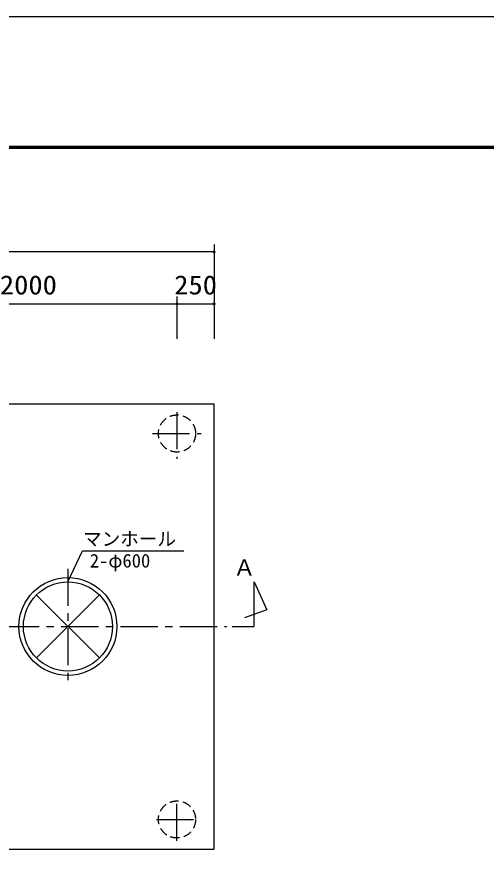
# Model space of a CAD drawing. Units: millimetres, scale not verified. Extents: x -14850 to 14850, y -10500 to 10500.
# Drawn here: x -7258 to -4093, y 4865 to 10500 of the extents above; entities that cross this region are included whole.
import ezdxf
from ezdxf.enums import TextEntityAlignment as Align

# ---------------------------------------------------------------- set-up
doc = ezdxf.new("R2010")
doc.units = ezdxf.units.MM
doc.header["$LTSCALE"] = 50
doc.linetypes.add('CHAIN1', pattern=[8, 5, -1, 1, -1])
doc.linetypes.add('DASHED1', pattern=[1.8, 1.2, -0.6])
for name, color, linetype, lineweight in [('0-0_空気管', 3, 'Continuous', 25), ('0-1_機器', 5, 'Continuous', 25), ('0-5_製作', 5, 'Continuous', 25), ('0-7_図面枠', 7, 'Continuous', 25), ('0-8_Axis_waku', 7, 'Continuous', 25)]:
    doc.layers.add(name, color=color, linetype=linetype, lineweight=lineweight)
doc.styles.add('ＭＳ ゴシック', font='')
doc.styles.get('ＭＳ ゴシック').set_extended_font_data('MS Gothic')

msp = doc.modelspace()

# ---------------------------------------------------------------- linework, layer by layer
at = {"layer": '0-0_空気管', "color": 4}
for p, q in [((-6912.33, 6692.44), (-6815.11, 6902.41)), ((-6815.11, 6902.41), (-6130.69, 6902.41))]:
    msp.add_line(p, q, dxfattribs=at)
at = {"layer": '0-0_空気管', "linetype": 'CHAIN1'}
for p, q in [((-6912.33, 6781.06), (-6912.33, 6001.49)), ((-10557.2, 6392.44), (-5841.45, 6392.44))]:
    msp.add_line(p, q, dxfattribs=at)
at = {"layer": '0-0_空気管'}
for p, q in [((-7124.22, 6180.55), (-6700.2, 6604.57)), ((-7124.12, 6604.23), (-6700.2, 6180.31))]:
    msp.add_line(p, q, dxfattribs=at)
for radius in [330, 300]:
    msp.add_circle((-6912.33, 6392.44), radius, dxfattribs=at)
at = {"layer": '0-1_機器', "color": 2}
for p, q in [((-10427.33, 7892.44), (-5927.33, 7892.44)), ((-5927.33, 4892.44), (-5927.33, 7892.44)), ((-10427.33, 4892.44), (-5927.33, 4892.44))]:
    msp.add_line(p, q, dxfattribs=at)
at = {"layer": '0-1_機器', "color": 2, "linetype": 'CHAIN1'}
for p, q in [((-6177.33, 7836.4), (-6177.33, 7522.03)), ((-6342.08, 7692.44), (-6014.06, 7692.44)), ((-6177.33, 4948.49), (-6177.33, 5235.76)), ((-6315.76, 5092.44), (-6029.08, 5092.44))]:
    msp.add_line(p, q, dxfattribs=at)
at = {"layer": '0-1_機器', "color": 3}
msp.add_lwpolyline([(-5804.41, 6392.44), (-5658.05, 6392.44), (-5658.05, 6693.94), (-5571.53, 6503.61), (-5722.93, 6451.71)], dxfattribs=at)
at = {"layer": '0-1_機器', "color": 2, "linetype": 'DASHED1'}
for centre in [(-6177.33, 7692.44), (-6177.33, 5092.44)]:
    msp.add_circle(centre, 125, dxfattribs=at)
at = {"layer": '0-5_製作', "color": 2}
for p, q in [((-5927.33, 8965.62), (-5927.33, 8565.62)), ((-5927.33, 8915.62), (-10427.33, 8915.62)), ((-8177.33, 8565.62), (-6177.33, 8565.62)), ((-6177.33, 8615.62), (-6177.33, 8330.98)), ((-6177.33, 8565.62), (-5927.33, 8565.62)), ((-5927.33, 8615.62), (-5927.33, 8330.98))]:
    msp.add_line(p, q, dxfattribs=at)
at = {"layer": '0-5_製作'}
for points in [[(-5927.33, 8915.62), (-5937.33, 8915.62), (-5937.31, 8916.25)], [(-5927.33, 8915.62), (-5937.26, 8914.37), (-5937.33, 8915.62)], [(-5927.33, 8915.62), (-5937.31, 8916.25), (-5937.16, 8917.5)], [(-5927.33, 8915.62), (-5937.02, 8913.13), (-5937.26, 8914.37)], [(-5927.33, 8915.62), (-5937.16, 8917.5), (-5936.84, 8918.71)], [(-5927.33, 8915.62), (-5936.63, 8911.94), (-5937.02, 8913.13)], [(-5927.33, 8925.62), (-5936.84, 8918.71), (-5936.38, 8919.88)], [(-5927.33, 8915.62), (-5936.84, 8918.71), (-5927.33, 8925.62)], [(-5927.33, 8915.62), (-5936.1, 8910.8), (-5936.63, 8911.94)], [(-5927.33, 8925.62), (-5936.38, 8919.88), (-5928.59, 8925.54)], [(-5928.59, 8925.54), (-5936.38, 8919.88), (-5935.78, 8920.98)], [(-5927.33, 8915.62), (-5935.42, 8909.74), (-5936.1, 8910.8)], [(-5928.59, 8925.54), (-5935.78, 8920.98), (-5929.82, 8925.31)], [(-5929.82, 8925.31), (-5935.78, 8920.98), (-5935.04, 8922)], [(-5927.33, 8905.62), (-5935.42, 8909.74), (-5927.33, 8915.62)], [(-5927.33, 8905.62), (-5934.62, 8908.78), (-5935.42, 8909.74)], [(-5929.82, 8925.31), (-5935.04, 8922), (-5931.02, 8924.92)], [(-5931.02, 8924.92), (-5935.04, 8922), (-5934.18, 8922.91)], [(-5927.33, 8905.62), (-5933.71, 8907.92), (-5934.62, 8908.78)], [(-5931.02, 8924.92), (-5934.18, 8922.91), (-5932.15, 8924.38)], [(-5932.15, 8924.38), (-5934.18, 8922.91), (-5933.21, 8923.71)], [(-5927.33, 8905.62), (-5932.69, 8907.18), (-5933.71, 8907.92)], [(-5927.33, 8905.62), (-5931.59, 8906.57), (-5932.69, 8907.18)], [(-5927.33, 8905.62), (-5930.42, 8906.11), (-5931.59, 8906.57)], [(-5927.33, 8905.62), (-5929.21, 8905.8), (-5930.42, 8906.11)], [(-5927.33, 8905.62), (-5927.96, 8905.64), (-5929.21, 8905.8)], [(-5926.71, 8925.6), (-5927.33, 8915.62), (-5927.33, 8925.62)], [(-5925.46, 8925.44), (-5927.33, 8915.62), (-5926.71, 8925.6)], [(-5924.24, 8925.13), (-5927.33, 8915.62), (-5925.46, 8925.44)], [(-5923.08, 8924.67), (-5927.33, 8915.62), (-5924.24, 8925.13)], [(-5921.98, 8924.06), (-5927.33, 8915.62), (-5923.08, 8924.67)], [(-5920.96, 8923.33), (-5927.33, 8915.62), (-5921.98, 8924.06)], [(-5920.04, 8922.47), (-5927.33, 8915.62), (-5920.96, 8923.33)], [(-5919.24, 8921.5), (-5927.33, 8915.62), (-5920.04, 8922.47)], [(-5918.57, 8920.44), (-5927.33, 8915.62), (-5919.24, 8921.5)], [(-5918.57, 8920.44), (-5917.33, 8915.62), (-5927.33, 8915.62)], [(-5917.33, 8915.62), (-5927.33, 8905.62), (-5927.33, 8915.62)], [(-5917.35, 8914.99), (-5927.33, 8905.62), (-5917.33, 8915.62)], [(-5917.51, 8913.75), (-5927.33, 8905.62), (-5917.35, 8914.99)], [(-5917.82, 8912.53), (-5927.33, 8905.62), (-5917.51, 8913.75)], [(-5918.29, 8911.36), (-5927.33, 8905.62), (-5917.82, 8912.53)], [(-5918.29, 8911.36), (-5926.08, 8905.7), (-5927.33, 8905.62)], [(-5918.89, 8910.26), (-5926.08, 8905.7), (-5918.29, 8911.36)], [(-5918.89, 8910.26), (-5924.85, 8905.94), (-5926.08, 8905.7)], [(-5919.63, 8909.25), (-5924.85, 8905.94), (-5918.89, 8910.26)], [(-5919.63, 8909.25), (-5923.65, 8906.32), (-5924.85, 8905.94)], [(-5920.49, 8908.33), (-5923.65, 8906.32), (-5919.63, 8909.25)], [(-5920.49, 8908.33), (-5922.52, 8906.86), (-5923.65, 8906.32)], [(-5921.46, 8907.53), (-5922.52, 8906.86), (-5920.49, 8908.33)], [(-5918.04, 8919.3), (-5917.33, 8915.62), (-5918.57, 8920.44)], [(-5917.65, 8918.11), (-5917.33, 8915.62), (-5918.04, 8919.3)], [(-5917.41, 8916.87), (-5917.33, 8915.62), (-5917.65, 8918.11)], [(-6177.33, 8565.62), (-6187.33, 8565.62), (-6187.31, 8566.25)], [(-6177.33, 8565.62), (-6187.26, 8564.37), (-6187.33, 8565.62)], [(-6177.33, 8565.62), (-6187.31, 8566.25), (-6187.16, 8567.5)], [(-6177.33, 8565.62), (-6187.02, 8563.13), (-6187.26, 8564.37)], [(-6177.33, 8565.62), (-6187.16, 8567.5), (-6186.84, 8568.71)], [(-6177.33, 8565.62), (-6186.63, 8561.94), (-6187.02, 8563.13)], [(-6177.33, 8575.62), (-6186.84, 8568.71), (-6186.38, 8569.88)], [(-6177.33, 8565.62), (-6186.84, 8568.71), (-6177.33, 8575.62)], [(-6177.33, 8565.62), (-6186.1, 8560.8), (-6186.63, 8561.94)], [(-6177.33, 8575.62), (-6186.38, 8569.88), (-6178.59, 8575.54)], [(-6178.59, 8575.54), (-6186.38, 8569.88), (-6185.78, 8570.98)], [(-6177.33, 8565.62), (-6185.42, 8559.74), (-6186.1, 8560.8)], [(-6178.59, 8575.54), (-6185.78, 8570.98), (-6179.82, 8575.31)], [(-6179.82, 8575.31), (-6185.78, 8570.98), (-6185.04, 8572)], [(-6177.33, 8555.62), (-6185.42, 8559.74), (-6177.33, 8565.62)], [(-6179.82, 8575.31), (-6185.04, 8572), (-6181.02, 8574.92)], [(-6181.02, 8574.92), (-6185.04, 8572), (-6184.18, 8572.91)], [(-6181.02, 8574.92), (-6184.18, 8572.91), (-6182.15, 8574.38)], [(-6182.15, 8574.38), (-6184.18, 8572.91), (-6183.21, 8573.71)], [(-6176.71, 8575.6), (-6177.33, 8565.62), (-6177.33, 8575.62)], [(-6175.46, 8575.44), (-6177.33, 8565.62), (-6176.71, 8575.6)], [(-6174.24, 8575.13), (-6177.33, 8565.62), (-6175.46, 8575.44)], [(-6173.08, 8574.67), (-6177.33, 8565.62), (-6174.24, 8575.13)], [(-6171.98, 8574.06), (-6177.33, 8565.62), (-6173.08, 8574.67)], [(-6170.96, 8573.33), (-6177.33, 8565.62), (-6171.98, 8574.06)], [(-6170.04, 8572.47), (-6177.33, 8565.62), (-6170.96, 8573.33)], [(-6169.24, 8571.5), (-6177.33, 8565.62), (-6170.04, 8572.47)], [(-6168.57, 8570.44), (-6177.33, 8565.62), (-6169.24, 8571.5)], [(-6168.57, 8570.44), (-6167.33, 8565.62), (-6177.33, 8565.62)], [(-6167.33, 8565.62), (-6177.33, 8555.62), (-6177.33, 8565.62)], [(-6167.35, 8564.99), (-6177.33, 8555.62), (-6167.33, 8565.62)], [(-6168.04, 8569.3), (-6167.33, 8565.62), (-6168.57, 8570.44)], [(-6167.65, 8568.11), (-6167.33, 8565.62), (-6168.04, 8569.3)], [(-6167.41, 8566.87), (-6167.33, 8565.62), (-6167.65, 8568.11)], [(-5927.33, 8565.62), (-5937.33, 8565.62), (-5937.31, 8566.25)], [(-5927.33, 8565.62), (-5937.26, 8564.37), (-5937.33, 8565.62)], [(-5927.33, 8565.62), (-5937.31, 8566.25), (-5937.16, 8567.5)], [(-5927.33, 8565.62), (-5937.02, 8563.13), (-5937.26, 8564.37)], [(-5927.33, 8565.62), (-5937.16, 8567.5), (-5936.84, 8568.71)], [(-5927.33, 8565.62), (-5936.63, 8561.94), (-5937.02, 8563.13)], [(-5927.33, 8575.62), (-5936.84, 8568.71), (-5936.38, 8569.88)], [(-5927.33, 8565.62), (-5936.84, 8568.71), (-5927.33, 8575.62)], [(-5927.33, 8565.62), (-5936.1, 8560.8), (-5936.63, 8561.94)], [(-5927.33, 8575.62), (-5936.38, 8569.88), (-5928.59, 8575.54)], [(-5928.59, 8575.54), (-5936.38, 8569.88), (-5935.78, 8570.98)], [(-5927.33, 8565.62), (-5935.42, 8559.74), (-5936.1, 8560.8)], [(-5928.59, 8575.54), (-5935.78, 8570.98), (-5929.82, 8575.31)], [(-5929.82, 8575.31), (-5935.78, 8570.98), (-5935.04, 8572)], [(-5927.33, 8555.62), (-5935.42, 8559.74), (-5927.33, 8565.62)], [(-5929.82, 8575.31), (-5935.04, 8572), (-5931.02, 8574.92)], [(-5931.02, 8574.92), (-5935.04, 8572), (-5934.18, 8572.91)], [(-5931.02, 8574.92), (-5934.18, 8572.91), (-5932.15, 8574.38)], [(-5932.15, 8574.38), (-5934.18, 8572.91), (-5933.21, 8573.71)], [(-5926.71, 8575.6), (-5927.33, 8565.62), (-5927.33, 8575.62)], [(-5925.46, 8575.44), (-5927.33, 8565.62), (-5926.71, 8575.6)], [(-5924.24, 8575.13), (-5927.33, 8565.62), (-5925.46, 8575.44)], [(-5923.08, 8574.67), (-5927.33, 8565.62), (-5924.24, 8575.13)], [(-5921.98, 8574.06), (-5927.33, 8565.62), (-5923.08, 8574.67)], [(-5920.96, 8573.33), (-5927.33, 8565.62), (-5921.98, 8574.06)], [(-5920.04, 8572.47), (-5927.33, 8565.62), (-5920.96, 8573.33)], [(-5919.24, 8571.5), (-5927.33, 8565.62), (-5920.04, 8572.47)], [(-5918.57, 8570.44), (-5927.33, 8565.62), (-5919.24, 8571.5)], [(-5918.57, 8570.44), (-5917.33, 8565.62), (-5927.33, 8565.62)], [(-5917.33, 8565.62), (-5927.33, 8555.62), (-5927.33, 8565.62)], [(-5917.35, 8564.99), (-5927.33, 8555.62), (-5917.33, 8565.62)], [(-5918.04, 8569.3), (-5917.33, 8565.62), (-5918.57, 8570.44)], [(-5917.65, 8568.11), (-5917.33, 8565.62), (-5918.04, 8569.3)], [(-5917.41, 8566.87), (-5917.33, 8565.62), (-5917.65, 8568.11)], [(-6177.33, 8555.62), (-6184.62, 8558.78), (-6185.42, 8559.74)], [(-6177.33, 8555.62), (-6183.71, 8557.92), (-6184.62, 8558.78)], [(-6177.33, 8555.62), (-6182.69, 8557.18), (-6183.71, 8557.92)], [(-6177.33, 8555.62), (-6181.59, 8556.57), (-6182.69, 8557.18)], [(-6177.33, 8555.62), (-6180.42, 8556.11), (-6181.59, 8556.57)], [(-6177.33, 8555.62), (-6179.21, 8555.8), (-6180.42, 8556.11)], [(-6177.33, 8555.62), (-6177.96, 8555.64), (-6179.21, 8555.8)], [(-6167.51, 8563.75), (-6177.33, 8555.62), (-6167.35, 8564.99)], [(-6167.82, 8562.53), (-6177.33, 8555.62), (-6167.51, 8563.75)], [(-6168.29, 8561.36), (-6177.33, 8555.62), (-6167.82, 8562.53)], [(-6168.29, 8561.36), (-6176.08, 8555.7), (-6177.33, 8555.62)], [(-6168.89, 8560.26), (-6176.08, 8555.7), (-6168.29, 8561.36)], [(-6168.89, 8560.26), (-6174.85, 8555.94), (-6176.08, 8555.7)], [(-6169.63, 8559.25), (-6174.85, 8555.94), (-6168.89, 8560.26)], [(-6169.63, 8559.25), (-6173.65, 8556.32), (-6174.85, 8555.94)], [(-6170.49, 8558.33), (-6173.65, 8556.32), (-6169.63, 8559.25)], [(-6170.49, 8558.33), (-6172.52, 8556.86), (-6173.65, 8556.32)], [(-6171.46, 8557.53), (-6172.52, 8556.86), (-6170.49, 8558.33)], [(-5927.33, 8555.62), (-5934.62, 8558.78), (-5935.42, 8559.74)], [(-5927.33, 8555.62), (-5933.71, 8557.92), (-5934.62, 8558.78)], [(-5927.33, 8555.62), (-5932.69, 8557.18), (-5933.71, 8557.92)], [(-5927.33, 8555.62), (-5931.59, 8556.57), (-5932.69, 8557.18)], [(-5927.33, 8555.62), (-5930.42, 8556.11), (-5931.59, 8556.57)], [(-5927.33, 8555.62), (-5929.21, 8555.8), (-5930.42, 8556.11)], [(-5927.33, 8555.62), (-5927.96, 8555.64), (-5929.21, 8555.8)], [(-5917.51, 8563.75), (-5927.33, 8555.62), (-5917.35, 8564.99)], [(-5917.82, 8562.53), (-5927.33, 8555.62), (-5917.51, 8563.75)], [(-5918.29, 8561.36), (-5927.33, 8555.62), (-5917.82, 8562.53)], [(-5918.29, 8561.36), (-5926.08, 8555.7), (-5927.33, 8555.62)], [(-5918.89, 8560.26), (-5926.08, 8555.7), (-5918.29, 8561.36)], [(-5918.89, 8560.26), (-5924.85, 8555.94), (-5926.08, 8555.7)], [(-5919.63, 8559.25), (-5924.85, 8555.94), (-5918.89, 8560.26)], [(-5919.63, 8559.25), (-5923.65, 8556.32), (-5924.85, 8555.94)], [(-5920.49, 8558.33), (-5923.65, 8556.32), (-5919.63, 8559.25)], [(-5920.49, 8558.33), (-5922.52, 8556.86), (-5923.65, 8556.32)], [(-5921.46, 8557.53), (-5922.52, 8556.86), (-5920.49, 8558.33)]]:
    msp.add_solid(points, dxfattribs=at)
at = {"layer": '0-7_図面枠'}
msp.add_lwpolyline([(-14850, -10500), (14850, -10500), (14850, 10500), (-14850, 10500)], close=True, dxfattribs=at)
at = {"layer": '0-8_Axis_waku'}
for p, q in [((-12964, 9629), (14014, 9629)), ((-12963, 9628), (14013, 9628)), ((-12962, 9627), (14012, 9627)), ((-12961, 9626), (14011, 9626)), ((-12960, 9625), (14010, 9625)), ((-12959, 9624), (14009, 9624)), ((-12958, 9623), (14008, 9623)), ((-12957, 9622), (14007, 9622)), ((-12956, 9621), (14006, 9621)), ((-12955, 9620), (14005, 9620)), ((-12954, 9619), (14004, 9619)), ((-12953, 9618), (14003, 9618)), ((-12952, 9617), (14002, 9617)), ((-12951, 9616), (14001, 9616)), ((-12950, 9615), (14000, 9615))]:
    msp.add_line(p, q, dxfattribs=at)

# ---------------------------------------------------------------- texts
at = {"layer": '0-0_空気管', "color": 4, "style": 'ＭＳ ゴシック'}
for s, p in [('マンホール', (-6810.31, 6908.94)), ('2-φ600', (-6764.58, 6762.08))]:
    msp.add_text(s, height=91.79, dxfattribs=at).set_placement(p, align=Align.BOTTOM_LEFT)
at = {"layer": '0-1_機器', "color": 4, "style": 'ＭＳ ゴシック'}
msp.add_text('Ａ', height=110, dxfattribs=at).set_placement((-5798.01, 6701.34), align=Align.BOTTOM_LEFT)
at = {"layer": '0-5_製作', "color": 4, "style": 'ＭＳ ゴシック', "width": 1.1}
for s, p in [('2000', (-7371.08, 8590.62)), ('250', (-6196.08, 8590.62))]:
    msp.add_text(s, height=128.4, dxfattribs=at).set_placement(p, align=Align.BOTTOM_LEFT)

doc.saveas('drawing.dxf')
